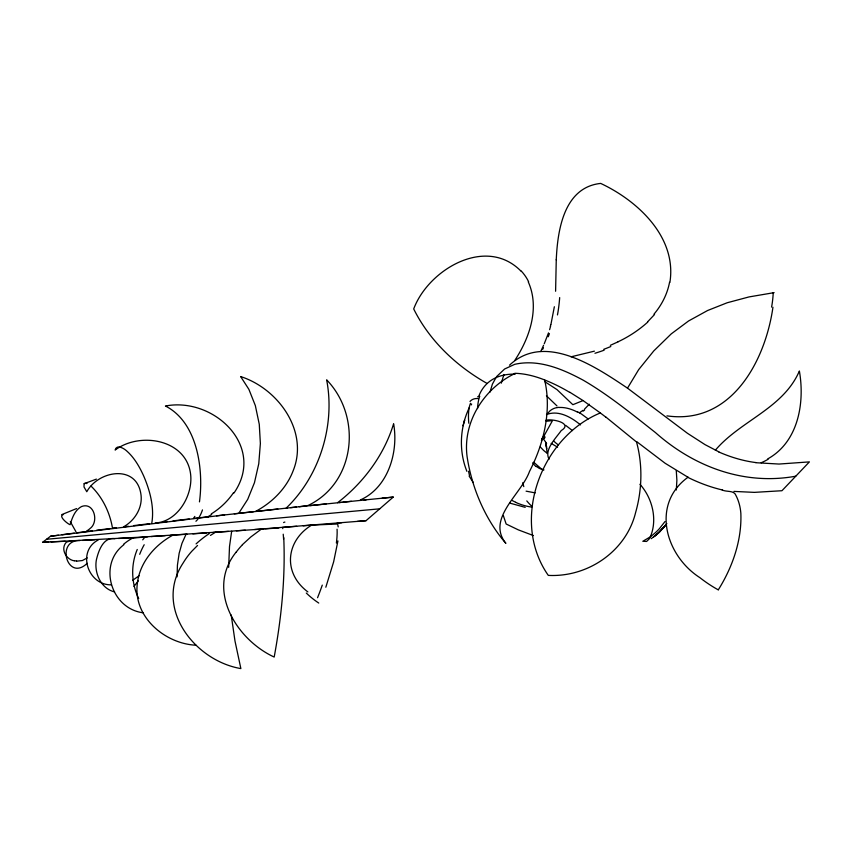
<?xml version="1.0" encoding="UTF-8"?>
<svg xmlns="http://www.w3.org/2000/svg" width="852" height="852" viewBox="0 0 852 852"><rect width="100%" height="100%" fill="white"/><g stroke="black" fill="none" stroke-linecap="round" stroke-linejoin="round"><path stroke-width="1.28" d="M228.655 567.379L229.507 546.547L231.669 531.233M556.26 259.828L555.6 291.256M676.318 490.017L676.882 480.187L676.275 470.623M554.354 306.752L550.882 324.644M337.935 540.924L333.633 561.862L325.826 587.241M669.906 282.332C677.031 237.314 637.967 200.859 600.681 183.414C564.588 187.238 557.762 228.73 556.335 258.326A14.239 8.424 85.7 0 0 556.196 259.807M469.484 407.256C459.846 427.065 458.653 450.793 466.875 471.316M772.945 307.263C765.149 361.866 730.856 425.052 666.946 415.861M199.464 501.881C203.798 469.622 197.643 422.475 165.458 406.01C213.639 396.744 266.197 446.182 233.991 493.01M501.306 383.166L503.905 374.475M490.007 392.101L492.392 384.145L496.226 377.18M151.762 523.266C154.51 507.59 149.984 490.592 143.668 475.948C139.632 467.045 134.68 458.291 127.427 451.613C124.616 448.759 116.745 443.668 115.137 450.037C140.282 431.261 187.035 439.483 190.688 474.905C192.776 495.694 177.525 521.807 155.213 522.99M550.573 326.327L549.604 329.671M463.019 425.755L464.628 420.313L464.393 421.069M471.337 404.902L471.614 404.008M548.507 332.887L544.247 343.761M137.247 549.487C130.665 565.014 131.251 583.407 138.706 598.519M540.722 351.514L543.565 345.294M194.842 516.408L193.479 518.474M718.811 451.837L705.051 444.648L687.426 433.274L627.509 388.15L638.67 369.64L653.782 350.907L671.238 333.888L688.576 320.97L707.597 310.511L727.193 302.758L749.025 296.922L774.127 292.641M193.809 518.431L206.876 516.93M649.746 538.187C657.989 520.625 652.675 498.367 639.958 484.298M138.29 580.883L133.945 586.432M547.027 414.477L549.519 411.271A31.907 20.895 46.6 0 1 556.984 407.565M515.055 360.002C529.774 337.562 539.87 307.764 528.272 281.905M718.353 589.744C732.55 567.091 741.932 540.221 740.846 513.223C740.356 507.078 738.801 500.965 735.958 495.481C734.062 489.996 726.596 492.232 722.219 489.996M541.414 440.612L552.469 420.632L546.175 421.25M649.416 538.709L646.604 541.446L642.823 541.286L649.788 537.143A92.932 71.962 65 0 0 659.416 528.666L664.965 521.573M236.068 552.202C205.566 589.999 236.536 639.745 274.184 657.052C281.448 617.775 285.484 577.571 283.748 537.601M142.721 539.848L145.064 536.835M84.082 483.766L84.007 486.939L86.787 491.732C98.108 470.868 135.702 463.989 140.75 493.202C143.317 506.727 135.298 520.231 123.657 526.781M666.839 523.543L659.299 532.266L651.226 538.688M496.812 376.392L504.608 369.001L514.789 364.305C538.773 358.916 562.544 369.044 583.29 380.237C609.02 395.221 632.046 414.189 655.401 432.539C693.965 466.789 744.115 485.629 795.779 476.193M665.274 525.588L659.299 532.266L653.697 536.952M503.585 375.828L504.277 374.944M665.306 525.588L654.996 535.94M589.296 404.199L584.525 409.152M715.361 450.175C740.516 420.579 783.265 408.481 799.378 371.003C804.927 402.804 798.388 441.847 767.78 458.877M654.538 314.516L647.52 321.918M509.517 365.188C544.811 331.843 595.963 367.074 627.509 388.15M87.224 563.289C67.329 582.47 55.252 539.678 79.928 540.551M286.176 508.122C319.553 476.13 335.443 425.318 326.635 379.832C362.334 416.734 355.572 482.839 308.073 505.47M242.415 544.662L250.818 536.962L261.553 528.954M84.167 483.67L96.404 479.112M197.547 545.461L191.806 551.255A76.169 75.966 11 0 0 183.148 562.97C153.477 607.796 194.501 660.705 240.871 668.586L234.982 640.992L231.211 615.006M123.838 544.737C97.469 564.706 111.218 609.105 143.455 612.812M139.068 575.771L132.593 580.35M357.339 521.424L366.019 520.7L393.251 497.099L382.058 498.207M688.033 477.226C650.758 504.054 665.263 555.429 699.865 577.645A145.202 137.268 -19.7 0 0 718.279 589.872M87.266 557.9L82.388 560.541L76.627 561.17M48.777 542.032L42.6 542.309L50.524 536.249L58.426 535.194M583.162 410.238L579.392 412.805M63.069 514.672C58.106 516.099 67.596 523.916 70.098 524.704C72.207 517.909 74.795 510.124 81.515 506.557C94.135 501.594 99.237 521.999 90.014 528.538A15.996 15.134 47.1 0 1 88.97 529.433L86.361 531.318M210.444 535.418L215.428 532.244L218.9 532.01M98.246 539.955C76.542 551.276 87.799 585.281 111.292 584.845M211.669 514.523L207.76 516.823L208.527 516.738M133.072 538.081L147.694 536.76M172.935 535.109C155.064 544.833 140.101 561.937 137.46 582.64C132.326 616.145 164.511 643.75 196.024 645.22M255.611 511.392C272.278 502.531 286.538 488.302 293.269 470.474C308.946 431.165 278.146 388.587 240.647 376.563L248.89 389.343L255.344 405.605L259.274 424.307L260.371 443.509L258.763 463.754L254.46 482.679L247.698 499.378L238.73 513.319L253.587 511.669M514.896 373.538C484.128 388.32 462.583 421.889 467.077 456.512C471.784 487.983 485.139 519.251 505.864 543.352C486.087 518.676 521.36 494.245 529.486 471.507C543.768 443.743 551.851 411.026 544.662 380.045M618.094 341.801L610.362 345.337M546.505 414.583C558.55 409.748 571.436 417.363 580.532 424.903M606.038 417.31A293.226 160.879 45.8 0 0 600.394 412.996L583.066 400.568L572.853 404.7L556.963 389.577L545.024 381.824M600.436 412.9C540.573 437.502 510.103 520.998 548.294 575.388C587.773 577.454 626.177 551.297 635.624 512.499C642.12 489.676 642.791 464.968 636.529 442.007L606.081 417.214M542.106 438.439L544.918 437.438M61.749 514.619L76.552 508.58M477.642 396.798L479.57 396.244M545.802 420.334C551.18 418.343 573.811 422.986 561.234 430.569C555.951 438.066 543.789 450.08 549.093 459.175M541.968 438.961L544.705 438.003M594.398 351.152L571.085 356.807M84.817 483.286L86.968 483.51M360.982 499.666C388.331 487.067 398.63 451.858 393.613 423.732C384.135 455.138 363.282 482.924 337.562 502.723M557.016 407.618L558.88 407.352M307.593 505.545L299.244 506.695M50.524 536.249L224.619 514.906M61.962 534.726L74.294 533.118M76.616 532.809L92.378 530.785M96.627 530.242L109.833 528.57M70.247 541.148L74.017 540.839M123.529 526.866L128.396 526.259M133.721 525.609L149.59 523.671M165.096 521.807L167.375 521.541M173.094 520.86L189.272 518.964M216.504 515.822L296.496 507.025M234.343 513.809L238.027 513.394M257.762 511.211L277.848 509.027M286.73 508.069L287.38 507.994M290.575 507.654L366.2 499.804M310 505.598L326.167 503.905M339.053 502.563L341.439 502.318M351.386 501.306L342.632 502.201M359.895 500.443L360.971 500.326M364.07 500.017L393.251 497.099M46.572 539.273L379.715 508.825M116.373 527.697L112.773 527.942M366.019 520.7L265.281 528.709M337.136 523.085L341.727 522.713M303.184 525.801L311.704 525.12M296.645 526.312L282.427 527.409M254.673 529.497L263.971 528.804M245.259 530.189L236.398 530.828M228.421 531.403L218.932 532.074M215.471 532.308L213.075 532.479M206.546 532.926L192.861 533.853M186.087 534.31L187.142 534.236M170.4 535.333L186.055 534.257L181.955 543.395L179.154 553.289L177.429 565.153L177.078 576.868M165.245 535.663L151.145 536.547M130.154 537.804L118.417 538.485M114.892 538.688C103.22 536.675 98.331 551.265 96.319 560.201C94.103 573.151 101.005 588.636 114.562 591.895M94.615 539.795L82.591 540.413M65.199 541.276L51.045 541.936M42.6 542.309L141.443 537.133L278.892 527.952M733.923 491.402L754.361 492.371L781.955 490.72L809.4 461.89L779.005 464.052L755.916 462.711M525.205 507.355L509.911 503.138M543.97 469.91L539.369 468.419L536.323 466.385M74.284 560.818C66.126 559.615 60.183 548.88 66.296 542.255A69.321 26.359 51.2 0 1 70.311 541.254M533.458 535.578L518.357 529.88L506.141 524.001L503.298 515.471M557.602 447.183L551.169 443.391M515.673 502.286L512.318 500.582M688.128 477.333L665.124 463.254L636.689 441.634M486.918 383.347C456.31 366.009 429.44 340.693 413.699 308.946C428.354 269.509 486.194 235.344 521.168 271.309M569.892 392.293L583.066 400.568M565.632 425.34L572.438 430.579M558.284 444.808L557.08 443.967A19.798 12.194 49.7 0 1 553.693 440.974M542.767 470.112L533.725 462.263M588.146 418.928L581.49 414.04A37.328 23.707 44.1 0 0 577.305 411.676M91.015 486.077C102.432 497.142 109.791 512.329 112.453 527.952M546.441 395.797L556.984 405.914M473.222 482.477L469.111 476.076M307.87 591.927C282.374 572.8 285.963 540.754 311.651 525.098L337.658 524.001L338.191 526.919M540.285 446.959L543.459 450.261A19.915 12.46 44.2 0 0 547.091 453.094M546.611 443.572L542.426 437.342M70.301 521.658L75.966 531.744M544.385 435.968L544.79 436.629M523.81 486.63L522.638 482.807M545.599 442.135L547.261 453.317M282.662 527.814L282.8 528.645M546.814 448.812L546.132 444.062L546.505 446.682M768.046 459.313A61.472 58.245 -24.4 0 1 761.177 462.753M755.873 462.572A127.331 89.109 43.2 0 1 718.8 451.975M773.233 292.63A121.314 113.316 -19.2 0 1 771.603 307.093M604.132 350.193A168.366 160.474 -44.9 0 1 594.952 353.271M610.799 346.519A153.03 141.443 -37.4 0 1 603.823 349.277M647.733 322.12A106.404 93.081 -32.5 0 1 618.073 341.769M654.006 314.122A70.918 64.369 -28.9 0 0 664.688 297.433A69.182 63.964 -25.1 0 0 669.555 282.3M559.679 297.593A76.659 21.577 86.2 0 1 557.464 314.931M550.701 324.708A34.431 18.233 -33.3 0 1 550.371 326.391M549.402 333.601A104.146 14.782 -80.4 0 1 548.273 336.742M543.448 347.786A155.735 16.124 -75.3 0 1 542.767 349.224M521.349 271.128A47.435 44.623 -65 0 1 528.623 281.714M584.621 410.014A23.398 12.769 -64.6 0 1 583.194 411.079M722.208 489.932A144.691 100.025 44.9 0 1 688.011 477.44M558.944 407.501A36.828 23.494 44.2 0 1 577.262 412.017M536.206 466.577A28.041 17.04 -58.6 0 1 532.756 462.753M531.648 506.109A39.991 4.824 57.7 0 1 526.781 500.901M477.546 408.566A83.059 49.906 46.4 0 1 479.676 396.318M469.995 401.473A72.974 24.676 59.6 0 1 478.505 398.619M468.802 423.231A62.217 19.17 69.6 0 1 470.549 403.262M531.723 507.1A55.071 53.633 -1.9 0 1 515.652 502.339M526.099 491.167A53.09 5.74 11.4 0 1 535.184 492.903M469.516 475.384A61.11 21.811 -68.8 0 1 468.589 471.231M514.8 373.304A102.57 61.642 47.2 0 1 544.652 379.96A139.121 82.346 46.7 0 1 569.871 392.463M478.941 395.85A87.053 52.238 46.4 0 1 515.172 374.156M233.523 492.69A72.654 70.982 -54.4 0 1 211.296 513.894M202.467 509.911A74.188 24.751 81.8 0 1 195.917 521.264M76.605 561.01A13.227 10.661 23.9 0 1 74.305 560.659M139.696 554.311A59.959 25.666 -85.3 0 1 144.19 544.737M123.508 544.322A61.248 58.096 58.2 0 1 132.965 537.878M196.077 543.895A105.414 104.295 -16.2 0 1 209.23 533.608M283.61 522.574A92.996 12.141 -81.5 0 1 284.887 522.116M283.215 534.193A81.089 6.177 -87.9 0 1 283.599 539.167M236.121 552.245A82.101 76.755 16.7 0 1 242.479 544.716M337.062 529.188A51.482 12.642 -72.9 0 1 336.38 543.043M322.28 585.122A97.352 30.629 -72 0 1 317.562 597.71M318.744 603.056A99.162 81.206 -6.8 0 1 306.294 593.045"/></g></svg>
